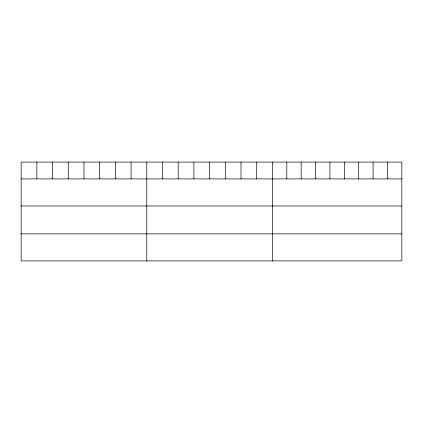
<?xml version="1.0" encoding="UTF-8"?>
<svg xmlns="http://www.w3.org/2000/svg" width="423" height="423" viewBox="0 0 423 423"><rect width="100%" height="100%" fill="white"/><g stroke="black" fill="none" stroke-linecap="round" stroke-linejoin="round"><path stroke-width="0.63" d="M401.85 178.913L401.85 260.917L21.15 260.917L21.15 162.083L401.85 162.083L401.85 178.913L21.15 178.913M21.15 205.975L401.85 205.975M21.15 233.856L401.85 233.856M387.468 162.083L387.468 178.913M373.086 162.083L373.086 178.913M358.704 162.083L358.704 178.913M344.322 162.083L344.322 178.913M329.94 162.083L329.94 178.913M315.558 162.083L315.558 178.913M301.176 162.083L301.176 178.913M286.794 162.083L286.794 178.913M272.412 162.083L272.412 260.917M256.708 162.083L256.708 178.913M241.004 162.083L241.004 178.913M225.3 162.083L225.3 178.913M209.597 162.083L209.597 178.913M193.893 162.083L193.893 178.913M178.189 162.083L178.189 178.913M162.485 162.083L162.485 178.913M146.781 162.083L146.781 260.917M131.077 162.083L131.077 178.913M115.373 162.083L115.373 178.913M99.669 162.083L99.669 178.913M83.966 162.083L83.966 178.913M68.262 162.083L68.262 178.913M52.558 162.083L52.558 178.913M36.854 162.083L36.854 178.913"/></g></svg>
